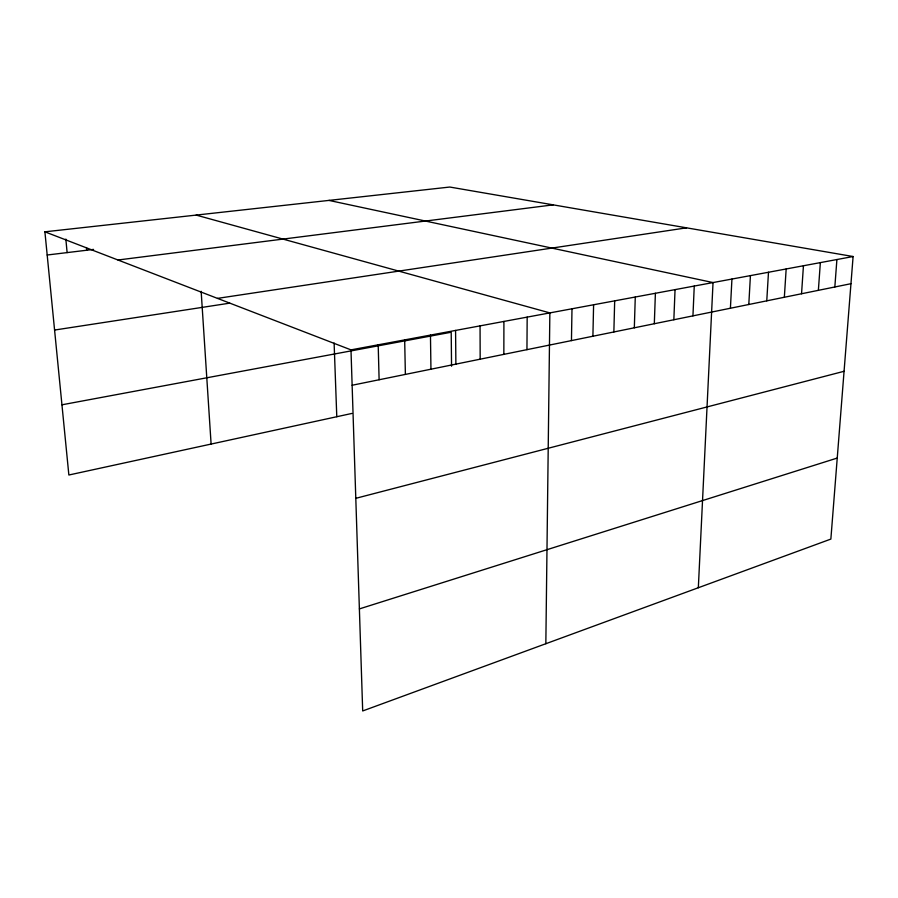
<?xml version="1.0" encoding="UTF-8"?>
<svg xmlns="http://www.w3.org/2000/svg" width="898" height="898" viewBox="0 0 898 898"><rect width="100%" height="100%" fill="white"/><g stroke="black" fill="none" stroke-linecap="round" stroke-linejoin="round"><path stroke-width="1.35" d="M503.845 354.362L503.913 321.439M526.946 349.659L527.171 317.117M545.838 643.72L549.857 312.897L196.179 215.093M571.454 340.6L571.992 308.789M592.905 336.234L593.6 304.77M613.862 331.968L614.681 300.852M634.325 327.804L635.279 297.014M654.316 323.729L655.394 293.276M673.848 319.755L675.049 289.627M692.942 315.871L694.255 286.058M698.33 587.741L713.034 282.567L328.96 200.411M730.411 308.239L731.937 279.053M748.797 304.501L750.425 275.607M766.769 300.841L768.486 272.251M784.347 297.26L786.165 268.962M801.544 293.758L803.441 265.752M818.37 290.335L820.357 262.609M834.837 286.978L836.902 259.533M44.9 231.819L449.786 187.042L853.1 256.525L830.863 539.081L362.691 710.958L350.983 349.872L44.9 231.819L68.865 475.008L351.904 413.439M359.38 608.911L837.239 458.059M355.799 498.323L844.064 371.289M352.128 385.253L850.956 283.701M350.983 349.872L853.1 256.525M61.951 404.796L451.211 332.226L451.548 366.204M54.576 330.049L229.72 303.154M217.484 298.383L686.532 227.834M117.975 260.005L553.19 204.856M47.19 255.01L93.594 249.408M65.846 239.081L67.114 252.607M86.466 247.556L86.713 250.239M201.152 291.3L211.109 444.061M334.112 343.014L336.784 416.728M378.193 344.821L379.113 379.753M404.672 339.893L405.38 374.41M430.456 335.1L430.95 369.201M455.578 330.43L455.881 364.128M480.06 325.873L480.172 359.189"/></g></svg>
